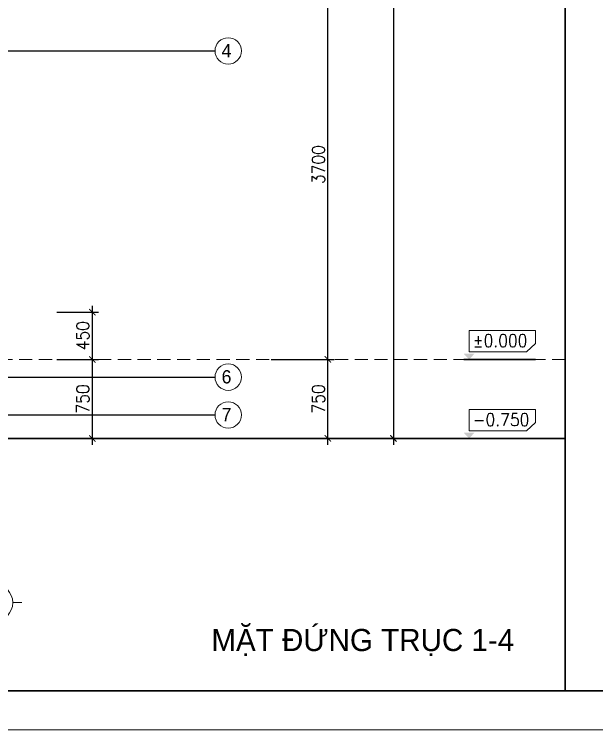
# Model space of a CAD drawing. Header units: millimetres. Extents: x -529782 to -142003, y -492574 to -273331.
# Drawn here: x -176673 to -171141, y -412168 to -405375 of the extents above; entities that cross this region are included whole.
import ezdxf

# ---------------------------------------------------------------- set-up
doc = ezdxf.new("R2010")
doc.units = ezdxf.units.MM
doc.header["$LTSCALE"] = 500
doc.header["$MEASUREMENT"] = 0
doc.header["$PDMODE"] = 3
doc.linetypes.add('HIDDEN', pattern=[0.375, 0.25, -0.125])
doc.layers.get('0').update_dxf_attribs({"linetype": 'CONTINUOUS', "lineweight": 13})
doc.layers.get('Defpoints').update_dxf_attribs({"color": 255, "linetype": 'CONTINUOUS', "lineweight": 13})
for name, color, linetype, lineweight in [('1.cat 30', 30, 'CONTINUOUS', 35), ('2.thay 145', 145, 'CONTINUOUS', 18), ('3.manh 08', 8, 'CONTINUOUS', 9), ('4.dim 08', 8, 'CONTINUOUS', 13), ('6.khuat 75', 75, 'HIDDEN', 18), ('9.text \xad white', 7, 'CONTINUOUS', 15)]:
    doc.layers.add(name, color=color, linetype=linetype, lineweight=lineweight)
doc.styles.add('CA.JSC1', font='')
doc.styles.get("Standard").update_dxf_attribs({"font": 'txt.shx', "width": 0.9})
doc.styles.get('CA.JSC1').set_extended_font_data('.VnAvantH')
doc.dimstyles.new('CA 50', dxfattribs={"dimscale": 0, "dimtxt": 100, "dimasz": 50, "dimexe": 50, "dimexo": 0, "dimgap": 25, "dimtad": 1, "dimdec": 0, "dimzin": 0, "dimdsep": 46, "dimtxsty": 'Standard', "dimblk": 'ARCHTICK', "dimcen": 0.09, "dimdle": 50, "dimclrd": 256, "dimclre": 256, "dimclrt": 7, "dimadec": 0, "dimazin": 0, "dimtfac": 1, "dimtdec": 0, "dimtix": 1, "dimtmove": 2, "dimatfit": 3, "dimldrblk": 'DOT', "dimfxl": 1, "dimtolj": 1, "dimtzin": 0, "dimarcsym": 0})
doc.dimstyles.new('CA 60', dxfattribs={"dimscale": 0, "dimtxt": 120, "dimasz": 60, "dimexe": 60, "dimexo": 0, "dimgap": 30, "dimtad": 1, "dimdec": 0, "dimzin": 0, "dimdsep": 46, "dimtxsty": 'Standard', "dimblk": 'ARCHTICK', "dimcen": 0.09, "dimdle": 60, "dimclrd": 256, "dimclre": 256, "dimclrt": 7, "dimadec": 0, "dimazin": 0, "dimtfac": 1, "dimtdec": 0, "dimtix": 1, "dimtmove": 2, "dimatfit": 3, "dimldrblk": 'DOT', "dimfxl": 1, "dimtolj": 1, "dimtzin": 0, "dimarcsym": 0})

# ---------------------------------------------------------------- blocks, each defined once
blk = doc.blocks.new('khung co loan')
at = {"layer": '1.cat 30'}
blk.add_lwpolyline([(1158.3, -14553.5), (1158.3, -303.5), (20658.3, -303.5), (20658.3, -14553.5)], close=True, dxfattribs=at)
blk.add_lwpolyline([(18298.1, -303.5), (18298.1, -14553.5)], dxfattribs=at)
at = {"layer": '3.manh 08'}
blk.add_lwpolyline([(0, -14850), (21000, -14850), (21000, 0), (0, 0)], close=True, dxfattribs=at)
blk = doc.blocks.new('A$C41BA5761')
at = {"layer": '2.thay 145'}
blk.add_lwpolyline([(840, 525, -3898660.642288), (840, 525, 0.000001), (840, 525, 0.000001)], format="xyb", dxfattribs=at)
at = {"layer": '3.manh 08'}
for p, q in [((525, 1050), (525, 875)), ((175, 525), (0, 525)), ((875, 525), (1050, 525)), ((525, 0), (525, 175))]:
    blk.add_line(p, q, dxfattribs=at)
blk.add_arc((525, 525), 350, 360, 359.9999, dxfattribs=at)
blk = doc.blocks.new('ki hieu cost')
at = {"layer": '1.cat 30'}
blk.add_line((-119313, -196390), (-118176, -196390), dxfattribs=at)
at = {"layer": '3.manh 08'}
blk.add_lwpolyline([(-119227, -195934), (-119227, -196268), (-118320, -196268), (-118176, -196139), (-118176, -195934)], close=True, dxfattribs=at)
blk.add_solid([(-119313, -196299), (-119142, -196299), (-119227, -196390)], dxfattribs=at)
blk = doc.blocks.new('_ArchTick')
at = {"color": 1, "linetype": 'ByBlock', "const_width": 0.15}
blk.add_lwpolyline([(-0.5, -0.5), (0.5, 0.5)], dxfattribs=at)
blk = doc.blocks.new('*D252')
at = {"layer": '4.dim 08', "lineweight": -2, "transparency": 16777216}
for p, q in [((-175931.7, -409462), (-175931.7, -408592)), ((-176268.2, -408652), (-175871.7, -408652)), ((-176268.2, -409402), (-175871.7, -409402))]:
    blk.add_line(p, q, dxfattribs=at)
at = {"layer": 'Defpoints', "color": 0, "transparency": 16777216}
for p in [(-176268.2, -408652), (-175931.7, -408652), (-176268.2, -409402)]:
    blk.add_point(p, dxfattribs=at)
at = {"layer": '4.dim 08', "lineweight": -2, "transparency": 16777216, "xscale": 60, "yscale": 60, "zscale": 60}
for p, rotation in [((-175931.7, -408652), 90), ((-175931.7, -409402), 270)]:
    blk.add_blockref('_ArchTick', p, dxfattribs=dict(at, rotation=rotation))
at = {"layer": '4.dim 08', "color": 7, "transparency": 16777216, "insert": (-176021.7, -409027), "char_height": 120, "attachment_point": 5, "rotation": 90}
blk.add_mtext('\\A1;750', dxfattribs=at)
blk = doc.blocks.new('_DOT')
at = {"color": 1, "linetype": 'ByBlock'}
blk.add_line((-0.5, 0), (-1, 0), dxfattribs=at)
at = {"color": 1, "linetype": 'ByBlock', "const_width": 0.5}
blk.add_lwpolyline([(-0.25, 0, 1), (0.25, 0, 1)], format="xyb", close=True, dxfattribs=at)
blk = doc.blocks.new('*D253')
at = {"layer": '4.dim 08', "lineweight": -2, "transparency": 16777216}
for p, q in [((-175931.7, -408712), (-175931.7, -408142)), ((-176268.2, -408202), (-175871.7, -408202)), ((-176268.2, -408652), (-175871.7, -408652))]:
    blk.add_line(p, q, dxfattribs=at)
at = {"layer": 'Defpoints', "color": 0, "transparency": 16777216}
for p in [(-176268.2, -408202), (-175931.7, -408202), (-176268.2, -408652)]:
    blk.add_point(p, dxfattribs=at)
at = {"layer": '4.dim 08', "lineweight": -2, "transparency": 16777216, "xscale": 60, "yscale": 60, "zscale": 60}
for p, rotation in [((-175931.7, -408202), 90), ((-175931.7, -408652), 270)]:
    blk.add_blockref('_ArchTick', p, dxfattribs=dict(at, rotation=rotation))
at = {"layer": '4.dim 08', "color": 7, "transparency": 16777216, "insert": (-176021.7, -408427), "char_height": 120, "attachment_point": 5, "rotation": 90}
blk.add_mtext('\\A1;450', dxfattribs=at)
blk = doc.blocks.new('*D275')
at = {"layer": '4.dim 08', "lineweight": -2, "transparency": 16777216}
for p, q in [((-173694.7, -409462), (-173694.7, -408592)), ((-174233.2, -408652), (-173634.7, -408652)), ((-174233.2, -409402), (-173634.7, -409402))]:
    blk.add_line(p, q, dxfattribs=at)
at = {"layer": 'Defpoints', "color": 0, "transparency": 16777216}
for p in [(-174233.2, -408652), (-173694.7, -408652), (-174233.2, -409402)]:
    blk.add_point(p, dxfattribs=at)
at = {"layer": '4.dim 08', "lineweight": -2, "transparency": 16777216, "xscale": 60, "yscale": 60, "zscale": 60}
for p, rotation in [((-173694.7, -408652), 90), ((-173694.7, -409402), 270)]:
    blk.add_blockref('_ArchTick', p, dxfattribs=dict(at, rotation=rotation))
at = {"layer": '4.dim 08', "color": 7, "transparency": 16777216, "insert": (-173784.7, -409027), "char_height": 120, "attachment_point": 5, "rotation": 90}
blk.add_mtext('\\A1;750', dxfattribs=at)
blk = doc.blocks.new('*D276')
at = {"layer": '4.dim 08', "lineweight": -2, "transparency": 16777216}
for p, q in [((-173694.7, -408712), (-173694.7, -404892)), ((-174233.2, -404952), (-173634.7, -404952)), ((-174233.2, -408652), (-173634.7, -408652))]:
    blk.add_line(p, q, dxfattribs=at)
at = {"layer": 'Defpoints', "color": 0, "transparency": 16777216}
for p in [(-174233.2, -404952), (-173694.7, -404952), (-174233.2, -408652)]:
    blk.add_point(p, dxfattribs=at)
at = {"layer": '4.dim 08', "lineweight": -2, "transparency": 16777216, "xscale": 60, "yscale": 60, "zscale": 60}
for p, rotation in [((-173694.7, -404952), 90), ((-173694.7, -408652), 270)]:
    blk.add_blockref('_ArchTick', p, dxfattribs=dict(at, rotation=rotation))
at = {"layer": '4.dim 08', "color": 7, "transparency": 16777216, "insert": (-173784.7, -406802), "char_height": 120, "attachment_point": 5, "rotation": 90}
blk.add_mtext('\\A1;3700', dxfattribs=at)
blk = doc.blocks.new('*D281')
at = {"layer": '4.dim 08', "lineweight": -2, "transparency": 16777216}
for p, q in [((-173072.2, -395542), (-173072.2, -409462)), ((-174233.2, -395602), (-173012.2, -395602)), ((-174233.2, -409402), (-173012.2, -409402))]:
    blk.add_line(p, q, dxfattribs=at)
at = {"layer": 'Defpoints', "color": 0, "transparency": 16777216}
for p in [(-174233.2, -395602), (-174233.2, -409402), (-173072.2, -409402)]:
    blk.add_point(p, dxfattribs=at)
at = {"layer": '4.dim 08', "lineweight": -2, "transparency": 16777216, "xscale": 60, "yscale": 60, "zscale": 60}
for p, rotation in [((-173072.2, -395602), 90), ((-173072.2, -409402), 270)]:
    blk.add_blockref('_ArchTick', p, dxfattribs=dict(at, rotation=rotation))
at = {"layer": '4.dim 08', "color": 7, "transparency": 16777216, "insert": (-173162.2, -402502), "char_height": 120, "attachment_point": 5, "rotation": 90}
blk.add_mtext('\\A1;13800', dxfattribs=at)

msp = doc.modelspace()

# ---------------------------------------------------------------- linework, layer by layer
at = {"layer": '1.cat 30'}
msp.add_line((-192725.7, -409402), (-171439.4, -409402), dxfattribs=at)
at = {"layer": '2.thay 145'}
for centre in [(-174640.8, -405722.6), (-174640.8, -408820.4), (-174640.8, -409179.6)]:
    msp.add_circle(centre, 125.4, dxfattribs=at)
at = {"layer": '6.khuat 75'}
msp.add_line((-171439.4, -408652), (-192725.7, -408652), dxfattribs=at)

# ---------------------------------------------------------------- block references
at = {"layer": '2.thay 145'}
for name, p, xscale, yscale, zscale in [('khung co loan', (-194164.2, -393725.8), 1.241924691043096, 1.241924691072199, 1.241924691059295), ('ki hieu cost', (-100816.4, -290818.3), 0.6000000000058208, 0.6000000000058208, 0.6000000000000001), ('ki hieu cost', (-100816.4, -291568.3), 0.6000000000058208, 0.6000000000058208, 0.6000000000000001), ('A$C41BA5761', (-177125.1, -411224.5), 0.5, 0.5, 0.5)]:
    msp.add_blockref(name, p, dxfattribs=dict(at, xscale=xscale, yscale=yscale, zscale=zscale))

# ---------------------------------------------------------------- texts
at = {"layer": '9.text \xad white', "style": 'CA.JSC1'}
for s, height, p in [('4', 125, (-174703.6, -405781.9)), ('6', 125, (-174703.6, -408879.6)), ('7', 125, (-174703.6, -409238.8)), ('mÆt ®øng trôc 1-4', 210, (-174801, -411421.6))]:
    msp.add_text(s, height=height, dxfattribs=at).set_placement(p)
at = {"layer": '9.text \xad white', "lineweight": 100, "char_height": 120, "width": 546.9, "attachment_point": 1}
for s, insert in [('%%P0.000', (-172317.3, -408414.1)), ('-0.750', (-172317.3, -409164.1))]:
    msp.add_mtext(s, dxfattribs=dict(at, insert=insert))

# ---------------------------------------------------------------- dimensions: what is measured, and where the dimension line sits
at = {"layer": '4.dim 08'}
for base, p1, p2, picture, middle in [((-173072.2, -409402), (-174233.2, -395602), (-174233.2, -409402), '*D281', (-173162.2, -402502)), ((-173694.7, -404952), (-174233.2, -408652), (-174233.2, -404952), '*D276', (-173784.7, -406802)), ((-175931.7, -408202), (-176268.2, -408652), (-176268.2, -408202), '*D253', (-176021.7, -408427)), ((-175931.7, -408652), (-176268.2, -409402), (-176268.2, -408652), '*D252', (-176021.7, -409027)), ((-173694.7, -408652), (-174233.2, -409402), (-174233.2, -408652), '*D275', (-173784.7, -409027))]:
    dim = msp.add_linear_dim(base=base, p1=p1, p2=p2, angle=90, dimstyle='CA 60', override={"dimscale": 1}, dxfattribs=at)
    dim.commit()
    dim.dimension.update_dxf_attribs({"geometry": picture, "text_midpoint": middle})

# ---------------------------------------------------------------- leaders
for points in [[(-178683.9, -405722.6), (-174766.3, -405722.6)], [(-178683.9, -408820.4), (-174766.3, -408820.4)], [(-177466.3, -409179.6), (-174766.3, -409179.6)]]:
    msp.add_leader(points, dimstyle='CA 50', override={"dimscale": 1, "dimtad": 0}, dxfattribs=at)

doc.saveas('drawing.dxf')
